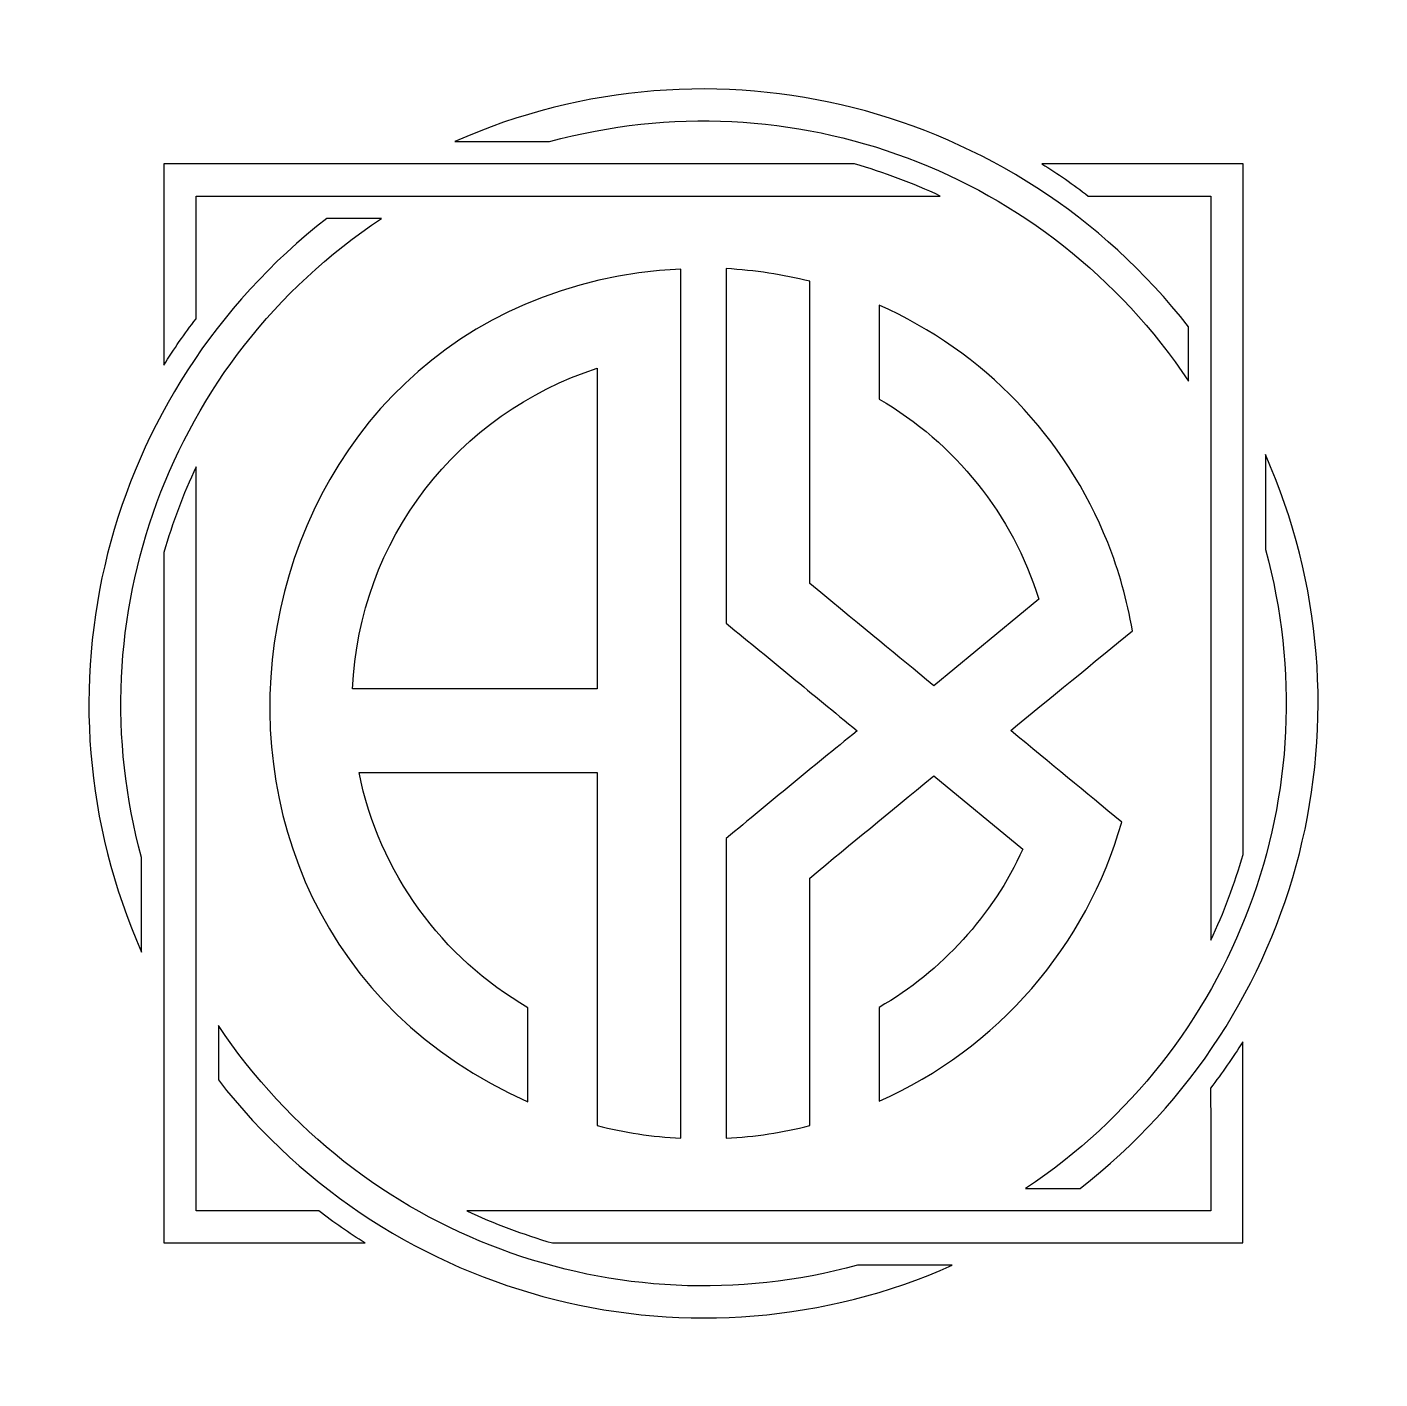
# Model space of a CAD drawing. Extents: x -4.1 to 84.9, y -4 to 84.9.
import ezdxf

# ---------------------------------------------------------------- set-up
doc = ezdxf.new("R2010")
doc.units = 0
doc.layers.get('0').update_dxf_attribs({"linetype": 'CONTINUOUS'})

msp = doc.modelspace()

# ---------------------------------------------------------------- linework, layer by layer
at = {"color": 250}
for p, q in [((24.0702, 77.4072), (30.3072, 77.4072)), ((50.3728, 75.9396), (4.93476, 75.9396)), ((4.93476, 75.9396), (4.93476, 62.7034)), ((75.9425, 75.9396), (62.7063, 75.9396)), ((75.9425, 30.5015), (75.9425, 75.9396)), ((7.05143, 69.1942), (7.05143, 73.823)), ((7.05143, 73.823), (56.0172, 73.823)), ((65.7532, 73.823), (73.8258, 73.823)), ((73.8258, 73.823), (73.8258, 24.857)), ((19.2429, 72.3554), (15.6586, 72.3554)), ((19.2429, 72.3554), (19.2429, 72.3554)), ((7.05143, 65.7518), (7.05143, 69.1942)), ((38.9502, 11.8263), (38.9502, 69.0203)), ((41.9269, 69.0453), (41.9269, 45.7179)), ((47.4334, 48.321), (47.4334, 68.2184)), ((51.9892, 66.6418), (51.9892, 60.4601)), ((72.3579, 61.6313), (72.3579, 65.2156)), ((33.4436, 62.4872), (33.4436, 41.3865)), ((72.3579, 61.6313), (72.3579, 61.6313)), ((77.41, 56.8053), (77.41, 50.5672)), ((77.41, 56.8053), (77.41, 56.8053)), ((7.05143, 7.04868), (7.05143, 56.0144)), ((4.93476, 50.37), (4.93476, 4.93201)), ((62.5023, 47.2941), (55.5928, 41.5879)), ((68.6594, 45.2162), (68.6594, 45.2162)), ((33.4436, 41.3865), (17.3495, 41.3865)), ((17.7739, 35.88), (33.4436, 35.88)), ((33.4436, 35.88), (33.4436, 12.6532)), ((55.5928, 35.6803), (61.4507, 30.8501)), ((41.9269, 31.5502), (41.9269, 11.8263)), ((3.46714, 24.0675), (3.46714, 30.3044)), ((47.4334, 12.6532), (47.4334, 28.9471)), ((28.8878, 14.2296), (28.8878, 20.4129)), ((51.9892, 20.4377), (51.9892, 14.2544)), ((8.51902, 19.2416), (8.51902, 15.6573)), ((8.51902, 19.2416), (8.51902, 19.2416)), ((75.9135, 4.93201), (75.9135, 18.1681)), ((28.8878, 14.2296), (28.8878, 14.2296)), ((61.6327, 8.51627), (65.217, 8.51627)), ((15.1226, 7.04868), (7.05143, 7.04868)), ((73.8258, 7.04868), (24.8598, 7.04868)), ((73.8258, 7.04868), (73.8258, 7.04868)), ((4.93476, 4.93201), (18.1708, 4.93201)), ((30.5043, 4.93201), (75.9135, 4.93201)), ((56.8067, 3.46439), (50.57, 3.46439))]:
    msp.add_line(p, q, dxfattribs=at)
for points in [[(72.3579, 65.2156), (60.9272, 79.8629), (41.0587, 84.9422), (24.0702, 77.4072)], [(30.3072, 77.4072), (46.2234, 81.7534), (63.1292, 75.4599), (72.3579, 61.6313)], [(56.0172, 73.823), (54.2107, 74.6689), (52.3201, 75.3745), (50.3728, 75.9396)], [(62.7063, 75.9396), (63.7494, 75.2905), (64.7665, 74.585), (65.7532, 73.823)], [(15.6586, 72.3554), (0.98392, 60.9258), (-4.06795, 41.0573), (3.46714, 24.0675)], [(3.46714, 30.3044), (-0.82269, 45.9109), (5.1883, 62.9571), (19.2429, 72.3554)], [(38.9502, 69.0203), (8.73813, 67.4688), (1.65503, 26.2695), (28.8878, 14.2296)], [(47.4334, 68.2184), (45.6572, 68.6442), (43.8298, 68.9448), (41.9269, 69.0453)], [(67.032, 51.0233), (64.2786, 57.9314), (58.8973, 63.5882), (51.9892, 66.6418)], [(4.93476, 62.7034), (5.5838, 63.748), (6.28936, 64.7637), (7.05143, 65.7518)], [(17.3495, 41.3865), (17.7491, 51.1736), (24.2824, 59.5588), (33.4436, 62.4872)], [(51.9892, 60.4601), (56.9694, 57.5814), (60.7741, 52.8754), (62.5023, 47.2941)], [(65.217, 8.51627), (79.8932, 19.9182), (84.945, 39.8156), (77.41, 56.8053)], [(7.05143, 56.0144), (6.20529, 54.2078), (5.49973, 52.3173), (4.93476, 50.37)], [(68.6594, 45.2162), (68.308, 47.2447), (67.7831, 49.1462), (67.032, 51.0233)], [(77.41, 50.5672), (81.7838, 34.6508), (75.4627, 17.745), (61.6327, 8.51627)], [(55.5928, 41.5879), (53.0158, 43.7402), (51.4131, 45.0413), (47.4334, 48.321)], [(41.9269, 45.7179), (45.0314, 43.1641), (47.4846, 41.1621), (50.5382, 38.6334)], [(60.6488, 38.6595), (63.0273, 40.586), (66.3056, 43.2897), (68.6594, 45.2162)], [(50.5382, 38.6334), (47.5093, 36.1555), (44.9061, 34.0031), (41.9269, 31.5502)], [(67.9581, 32.6264), (65.5052, 34.6535), (63.3525, 36.4063), (60.6488, 38.6595)], [(28.8878, 20.4129), (23.231, 23.6912), (19.101, 29.2723), (17.7739, 35.88)], [(47.4334, 28.9471), (50.3618, 31.3752), (52.415, 33.0522), (55.5928, 35.6803)], [(51.9892, 14.2544), (59.7987, 17.7092), (65.6551, 24.4919), (67.9581, 32.6264)], [(61.4507, 30.8501), (59.4487, 26.4693), (56.1192, 22.8148), (51.9892, 20.4377)], [(73.8258, 24.857), (74.6718, 26.6637), (75.3773, 28.5543), (75.9425, 30.5015)], [(50.57, 3.46439), (34.7652, -0.85301), (17.8043, 5.32751), (8.51902, 19.2416)], [(75.9135, 18.1681), (75.2644, 17.1249), (74.5589, 16.1079), (73.7969, 15.1212)], [(8.51902, 15.6573), (20.0339, 0.86816), (39.9591, -4.01422), (56.8067, 3.46439)], [(73.7969, 15.1212), (73.8258, 12.3265), (73.8258, 9.84331), (73.8258, 7.04868)], [(33.4436, 12.6532), (35.2199, 12.2025), (37.0473, 11.9269), (38.9502, 11.8263)], [(41.9269, 11.8263), (43.8298, 11.9269), (45.6572, 12.2025), (47.4334, 12.6532)], [(18.1708, 4.93201), (17.1263, 5.58105), (16.1107, 6.28661), (15.1226, 7.04868)], [(24.8598, 7.04868), (26.6664, 6.20254), (28.5571, 5.49698), (30.5043, 4.93201)]]:
    msp.add_open_spline(points, degree=3, dxfattribs=at)

doc.saveas('drawing.dxf')
